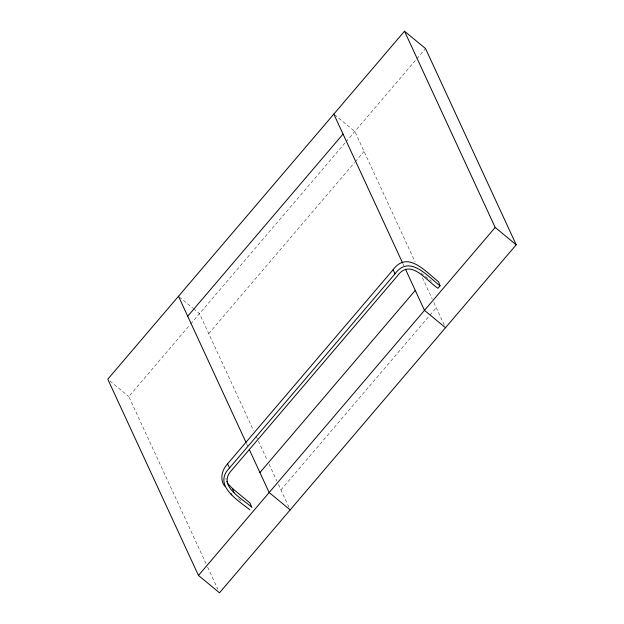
<?xml version="1.0" encoding="UTF-8"?>
<svg xmlns="http://www.w3.org/2000/svg" width="624" height="624" viewBox="0 0 624 624"><rect width="100%" height="100%" fill="white"/><g stroke="black" fill="none" stroke-linecap="round" stroke-linejoin="round"><path stroke-width="0.47" stroke-dasharray="3.12 2.34" d="M206.014 563.628L128.817 396.552L190.039 324.745M190.671 324.004L345.368 142.576M346 141.835L425.529 48.555M208.728 333.606L354.588 162.536M355.22 161.795L364.057 151.429M280.964 489.926L429.343 315.9M429.975 315.159L436.293 307.757M421.036 273.047L431.512 281.291M334.565 114.73L354.838 131.469L415.069 261.83M179.236 296.907L192.754 308.061M193.502 308.685L199.508 313.638L253.625 430.755M110.042 381.053L128.817 396.552M238.586 498.732L241.519 501.15M422.417 277.727L432.214 298.919M433.844 302.453L445.115 326.851M402.979 263.804L403.845 265.668M256.051 436.004L267.493 460.777M269.084 464.217L276.884 481.096M278.452 484.497L289.786 509.02M246.472 443.422L248.102 446.956M207.644 567.161L217.862 589.267M225.911 478.023L225.997 479.63"/><path stroke-width="0.94" d="M251.963 507.445C242.377 498.373 216.278 485.761 232.105 469.771L397.387 275.933C410.584 257.618 426.34 280.808 437.978 288.249L440.045 285.831L438.578 281.791C425.927 272.009 407.597 249.881 393.058 269.786L227.526 463.913C222.004 469.841 219.484 479.131 224.656 486.096M440.045 285.831C427.502 276.299 409.469 254.054 395.07 273.788L229.57 467.883C212.495 485.254 238.048 500.292 249.904 509.863M404.508 31.2L107.788 379.197L198.471 575.445L219.492 592.8L516.212 244.803L425.529 48.555L404.508 31.2L495.183 227.448L516.212 244.803M187.707 316.243L343.036 134.074M259.943 472.571L415.272 290.394M198.471 575.445L495.183 227.448M445.513 327.717L424.492 310.362L405.475 269.201M290.183 509.886L269.162 492.531L249.327 449.608M226.801 481.307L228.002 483.834L232.549 488.584L249.967 502.967L251.628 506.696M230.989 493.537L231.785 494.91M227.526 463.913L229.57 467.883M393.058 269.786L395.07 273.788M333.817 114.114L402.62 263.016M178.487 296.283L246.067 442.541M232.549 488.584L233.992 492.609"/></g></svg>
